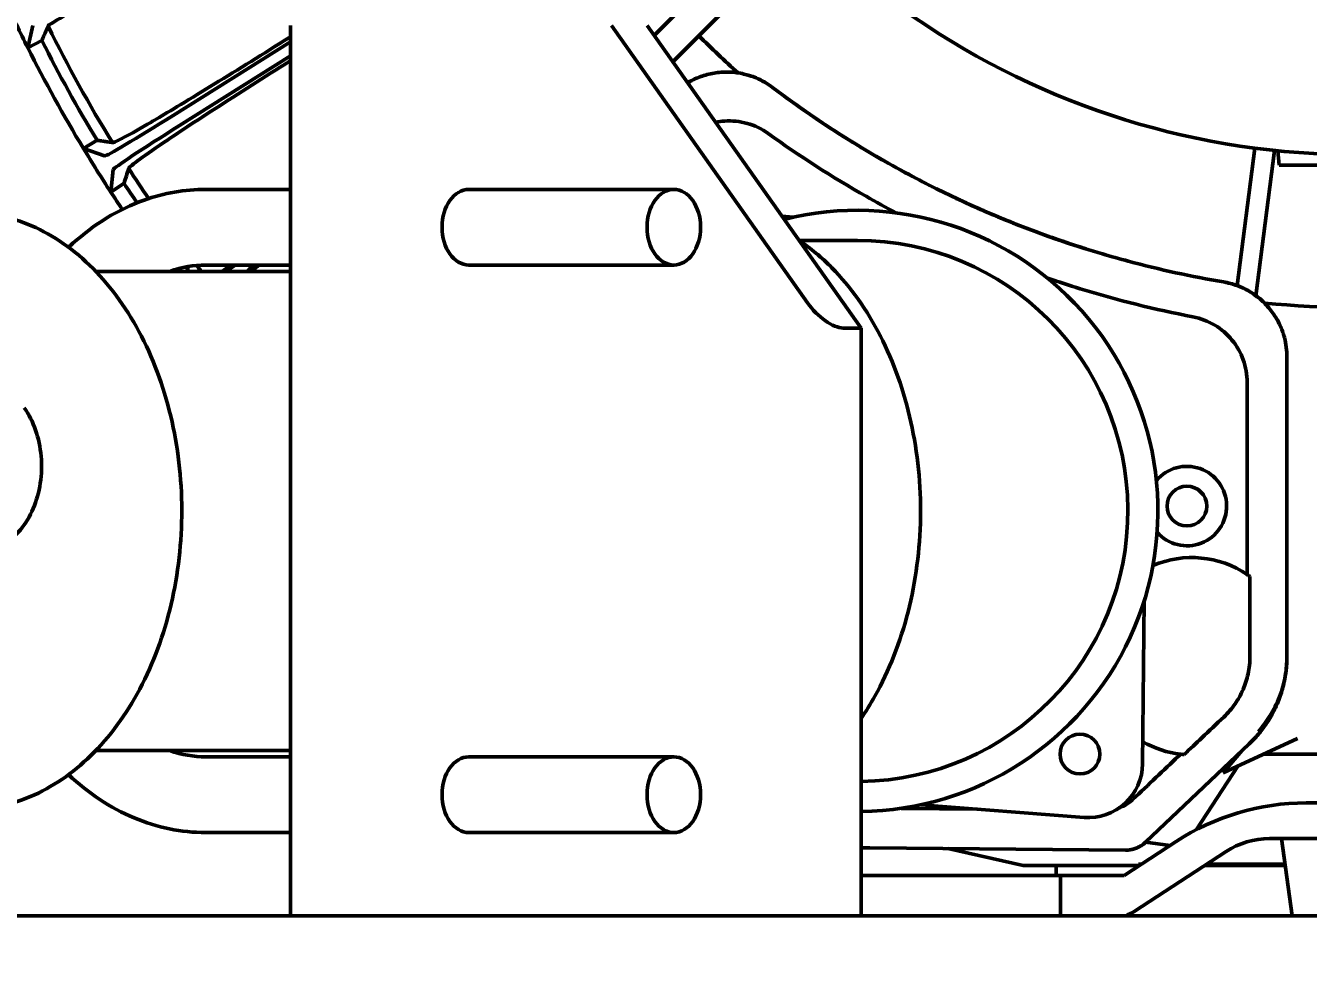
# Model space of a CAD drawing. Header units: inches. Extents: x 11 to 1621, y 11 to 1332.
# Drawn here: x 1058.74 to 1065.1, y 302.01 to 306.68 of the extents above; entities that cross this region are included whole.
import ezdxf

# ---------------------------------------------------------------- set-up
doc = ezdxf.new("R2010")
doc.units = ezdxf.units.IN
doc.header["$LTSCALE"] = 48
doc.header["$MEASUREMENT"] = 0
doc.layers.add('Dimension (ANSI)', color=7, linetype='Continuous', lineweight=25)
doc.layers.add('Visible (ANSI)', color=7, linetype='Continuous', lineweight=50)
doc.styles.add('Dimension Text', font='tahoma.ttf')
doc.dimstyles.new('ELC FT', dxfattribs={"dimscale": 48, "dimtxt": 0.12, "dimasz": 0.098425, "dimexe": 0.05, "dimexo": 0.1, "dimgap": 0.031496, "dimtad": 1, "dimdec": 5, "dimzin": 3, "dimdsep": 46, "dimlunit": 4, "dimtxsty": 'Dimension Text', "dimcen": 0.09, "dimdle": 0.5, "dimclrd": 5, "dimclre": 5, "dimclrt": 256, "dimadec": 1, "dimazin": 3, "dimtfac": 0.833333, "dimtofl": 0, "dimtmove": 0, "dimatfit": 3, "dimfxl": 0, "dimfrac": 2, "dimtolj": 1, "dimtzin": 0, "dimlwd": 25, "dimlwe": 25, "dimarcsym": 0})

# ---------------------------------------------------------------- blocks, each defined once
blk = doc.blocks.new('*D32')
at = {"layer": 'Defpoints', "color": 0, "linetype": 'Continuous', "transparency": 16777216}
for p in [(1009.1438, 460.8893), (1167.9445, 460.8893), (1018.5453, 291.4511)]:
    blk.add_point(p, dxfattribs=at)
at = {"layer": 'Dimension (ANSI)', "color": 5, "linetype": 'Continuous', "lineweight": 25, "transparency": 16777216}
for p, q in [((1163.1445, 460.8893), (1006.7438, 460.8893)), ((1009.1438, 296.1755), (1009.1438, 456.1649)), ((1013.7453, 291.4511), (1006.7438, 291.4511))]:
    blk.add_line(p, q, dxfattribs=at)
at = {"layer": 'Dimension (ANSI)', "color": 5, "linetype": 'Continuous', "transparency": 16777216}
for points in [[(1008.3564, 456.1649), (1009.9312, 456.1649), (1009.1438, 460.8893)], [(1008.3564, 296.1755), (1009.9312, 296.1755), (1009.1438, 291.4511)]]:
    blk.add_solid(points, dxfattribs=at)
at = {"layer": 'Dimension (ANSI)', "linetype": 'Continuous', "lineweight": 25, "transparency": 16777216, "insert": (1003.9957, 376.1702), "char_height": 5.76, "attachment_point": 5, "rotation": 90, "style": 'Dimension Text'}
blk.add_mtext('\\A1;14\'-1 7/16"', dxfattribs=at)
blk = doc.blocks.new('*D51')
at = {"layer": 'Defpoints', "color": 0, "linetype": 'Continuous', "transparency": 16777216}
for p in [(1146.447, 546.4511), (994.5453, 291.4511), (1018.5453, 291.4511)]:
    blk.add_point(p, dxfattribs=at)
at = {"layer": 'Dimension (ANSI)', "color": 5, "linetype": 'Continuous', "lineweight": 25, "transparency": 16777216}
for p, q in [((1141.647, 546.4511), (992.1453, 546.4511)), ((994.5453, 541.7267), (994.5453, 296.1755)), ((1013.7453, 291.4511), (992.1453, 291.4511))]:
    blk.add_line(p, q, dxfattribs=at)
at = {"layer": 'Dimension (ANSI)', "color": 5, "linetype": 'Continuous', "transparency": 16777216}
for points in [[(993.7579, 541.7267), (995.3327, 541.7267), (994.5453, 546.4511)], [(993.7579, 296.1755), (995.3327, 296.1755), (994.5453, 291.4511)]]:
    blk.add_solid(points, dxfattribs=at)
at = {"layer": 'Dimension (ANSI)', "linetype": 'Continuous', "lineweight": 25, "transparency": 16777216, "insert": (990.0336, 418.9511), "char_height": 5.76, "attachment_point": 5, "rotation": 90, "style": 'Dimension Text'}
blk.add_mtext('\\A1;21\'-3"', dxfattribs=at)

msp = doc.modelspace()

# ---------------------------------------------------------------- linework, layer by layer
at = {"layer": 'Visible (ANSI)'}
for p, q in [((1062.506883, 307.284023), (1061.85892, 306.636075)), ((1061.951154, 306.505637), (1062.615927, 307.170411)), ((1058.778003, 306.684805), (1058.753616, 306.575559)), ((1060.055836, 302.273462), (1060.055836, 306.686021)), ((1061.646826, 306.686021), (1062.619239, 305.310821)), ((1061.823603, 306.686021), (1062.884263, 305.186021)), ((1058.823597, 306.611661), (1058.753616, 306.575559)), ((1059.473645, 306.239644), (1060.055836, 306.605459)), ((1060.055836, 306.535714), (1059.505064, 306.189641)), ((1059.029325, 306.076702), (1059.097125, 306.116749)), ((1059.029325, 306.076702), (1059.1348, 306.039228)), ((1064.836672, 306.077977), (1064.74873, 305.396585)), ((1064.841514, 305.346621), (1064.934432, 306.066574)), ((1064.951054, 306.064888), (1064.956199, 305.992856)), ((1059.177476, 305.97131), (1059.165475, 305.860021)), ((1064.956199, 305.992856), (1065.704231, 305.992856)), ((1059.230973, 305.903731), (1059.165475, 305.860021)), ((1059.635991, 305.873521), (1060.055836, 305.873521)), ((1060.939719, 305.873521), (1061.956185, 305.873521)), ((1062.549223, 305.735719), (1062.492462, 305.740112)), ((1062.865951, 305.620771), (1062.576848, 305.620771)), ((1063.851979, 305.62716), (1063.851979, 305.627153)), ((1059.09079, 305.467271), (1060.055836, 305.467271)), ((1059.635991, 305.498521), (1060.055836, 305.498521)), ((1060.939719, 305.498521), (1061.956185, 305.498521)), ((1062.795733, 305.186021), (1062.884263, 305.186021)), ((1062.884263, 302.273462), (1062.884263, 305.186021)), ((1064.995569, 303.560587), (1064.995569, 305.042179)), ((1064.280065, 303.026374), (1064.288553, 303.836711)), ((1064.293758, 302.637655), (1064.808218, 303.125027)), ((1065.047313, 303.152415), (1064.678742, 302.981554)), ((1059.09079, 303.092271), (1060.055836, 303.092271)), ((1060.055836, 303.061021), (1059.635991, 303.061021)), ((1061.956185, 303.061021), (1060.939719, 303.061021)), ((1064.773545, 303.092179), (1064.678742, 302.981554)), ((1065.782971, 303.073675), (1064.877459, 303.073675)), ((1064.546784, 302.700304), (1064.751637, 303.015347)), ((1063.082435, 302.805582), (1063.46097, 302.802284)), ((1063.182679, 302.823823), (1063.990644, 302.761289)), ((1065.569995, 302.832861), (1065.090435, 302.832861)), ((1060.055836, 302.686021), (1059.635991, 302.686021)), ((1061.956185, 302.686021), (1060.939719, 302.686021)), ((1062.928596, 302.610064), (1064.195575, 302.599027)), ((1063.314896, 302.606699), (1063.688483, 302.522494)), ((1064.445754, 302.6414), (1064.188483, 302.473806)), ((1064.293758, 302.637655), (1064.416011, 302.622024)), ((1064.909203, 302.655696), (1065.751227, 302.655696)), ((1064.969353, 302.655696), (1065.021475, 302.273462)), ((1064.238187, 302.294744), (1064.69431, 302.591875)), ((1063.873522, 302.473806), (1062.884263, 302.473806)), ((1064.260479, 302.522494), (1063.688483, 302.522494)), ((1063.851979, 302.522494), (1063.851979, 302.473806)), ((1064.188483, 302.473806), (1063.873522, 302.473806)), ((1063.873522, 302.273462), (1063.873522, 302.473806)), ((1064.260479, 302.52912), (1064.273395, 302.52912)), ((1064.263208, 302.522484), (1064.260479, 302.522484)), ((1064.987518, 302.522484), (1064.587788, 302.522484)), ((1064.597975, 302.52912), (1064.986613, 302.52912)), ((1037.571979, 302.273462), (1144.134479, 302.273462))]:
    msp.add_line(p, q, dxfattribs=at)
for centre in [(1064.499629, 304.304046), (1063.969497, 303.074915)]:
    msp.add_circle(centre, 0.098425, dxfattribs=at)
for centre, radius, start, end in [((1065.330215, 309.884699), 3.838583, 72.7611425, 284.857357), ((1065.330215, 309.884699), 7.362205, 204.7184533, 206.7101181), ((1065.330215, 309.884699), 7.224409, 206.3173291, 211.5398138), ((1065.330215, 309.884699), 7.283465, 206.7038655, 211.1532773), ((1065.330215, 309.884699), 4.596457, 225, 228.3400968), ((1065.330215, 309.884699), 7.362205, 206.7101181, 211.1470247), ((1062.218208, 306.077105), 0.377844, 98.0931692, 108.7930039), ((1062.218208, 306.077105), 0.377844, 76.959095, 87.6931296), ((1062.218208, 306.077105), 0.377844, 52.9240625, 67.3424384), ((1062.218208, 306.077105), 0.377844, 118.5352502, 120.8072125), ((1065.533446, 310.464464), 5.121222, 232.9240625, 238.326021), ((1065.330215, 309.884699), 7.362205, 211.1470247, 213.1386895), ((1065.330215, 309.884699), 7.224409, 212.7459005, 214.1643397), ((1065.533446, 310.464464), 5.121222, 241.9120622, 245.2632985), ((1065.330215, 309.884699), 7.362205, 213.1386895, 213.9404239), ((1065.330215, 309.884699), 7.283465, 213.132437, 214.0472413), ((1062.865951, 304.279771), 1.49, 270.7041901, 104.0909905), ((1065.533446, 310.464464), 5.121222, 248.0750469, 251.4262832), ((1062.865951, 304.279771), 1.341, 270.7824381, 90), ((1065.330215, 309.884699), 7.27191, 217.1908548, 217.4063982), ((1065.330215, 309.884699), 7.224409, 217.4019342, 217.6950483), ((1065.533446, 310.464464), 5.121222, 255.0123244, 260.414283), ((1064.617726, 305.042179), 0.377844, 65.9959071, 80.414283), ((1064.617726, 305.042179), 0.377844, 45.6452158, 56.3792504), ((1065.330215, 309.884699), 4.596457, 264.4333157, 275.5666843), ((1064.617726, 305.042179), 0.377844, 24.5453415, 35.2451762), ((1064.617726, 305.042179), 0.377844, 0, 14.8030953), ((1064.499629, 304.304046), 0.19685, 221.4867858, 140.2158223), ((1064.524237, 303.559892), 0.488896, 55.8450448, 113.2625569), ((1064.395592, 303.560587), 0.599977, 340.7495196, 347.8522756), ((1064.395592, 303.560587), 0.599977, 326.5981522, 333.9746771), ((1064.524237, 303.559892), 0.488896, 240.1921426, 263.4346867), ((1064.395592, 303.560587), 0.599977, 313.451165, 318.9146482), ((1064.011379, 303.029188), 0.268701, 265.5742583, 359.3998244), ((1065.090435, 301.651759), 1.181102, 90, 123.0813703), ((1062.944732, 304.462428), 1.852435, 268.1293629, 269.5009209), ((1064.196803, 302.739999), 0.140977, 279.1995278, 286.8465761), ((1064.196803, 302.739999), 0.140977, 295.6654539, 303.5033656), ((1064.909203, 302.261995), 0.393701, 90, 123.0813703), ((1064.13074, 302.459684), 0.19685, 288.9136824, 303.0813703)]:
    msp.add_arc(centre, radius, start, end, dxfattribs=at)
for centre, major_axis, ratio, start_param, end_param in [((1059.467946, 306.248837), (0.333349, 0.209459), 0.02747098, 3.16328009, 4.71222235), ((1059.510873, 306.180518), (-0.333351, -0.209456), 0.02747098, 4.7125556, 6.26149787), ((1060.939719, 305.686021), (0, 0.1875), 0.70710678, 0, 3.14159265), ((1059.957019, 305.643779), (0.30781, 0.24547), 0.0124998, 3.92573743, 4.09491749), ((1059.999976, 305.589913), (-0.30781, -0.24547), 0.0124998, 5.1095147, 5.25115323), ((1062.707486, 305.310821), (-0.1153, 0.1153), 0.41421356, 1.17809725, 2.74889357), ((1060.939719, 302.873521), (0, 0.1875), 0.70710678, 0, 3.14159265)]:
    msp.add_ellipse(centre, major_axis=major_axis, ratio=ratio, start_param=start_param, end_param=end_param, dxfattribs=at)
for centre, major_axis in [((1061.956185, 305.686021), (0, -0.1875)), ((1061.956185, 302.873521), (0, 0.1875))]:
    msp.add_ellipse(centre, major_axis=major_axis, ratio=0.70710678, dxfattribs=at)
for points, knots in [([(1058.854599, 306.681812), (1058.853769, 306.684683), (1058.869116, 306.695358), (1058.930476, 306.731135), (1058.977115, 306.756551), (1059.078399, 306.809514), (1059.153901, 306.848573), (1059.401095, 306.972032), (1059.5345, 307.037546), (1059.798907, 307.165665), (1059.944162, 307.235198), (1060.244221, 307.376805), (1060.428236, 307.463246), (1060.652497, 307.566082), (1060.722783, 307.597705), (1060.806492, 307.633875), (1060.830058, 307.643718), (1060.869355, 307.659313), (1060.883688, 307.664413), (1060.892906, 307.667011)], [-17.29365989, -17.29365989, -17.29365989, -17.29365989, -13.61384146, -13.61384146, -9.87956884, -9.87956884, -7.48683973, -7.48683973, -5.3151309, -5.3151309, -3.17070036, -3.17070036, -1.71223176, -1.71223176, -0.89223943, -0.89223943, -0.46586973, -0.46586973, 0, 0, 0, 0]), ([(1060.055836, 306.6297), (1060.012049, 306.602172), (1059.97025, 306.576003), (1059.806266, 306.473719), (1059.682525, 306.397436), (1059.456417, 306.260208), (1059.386533, 306.219154), (1059.291743, 306.164158), (1059.24929, 306.140506), (1059.190993, 306.110248), (1059.174936, 306.103526), (1059.173018, 306.105676)], [-2.85243755, -2.85243755, -2.85243755, -2.85243755, -2.67853389, -2.67853389, -2.14711855, -2.14711855, -1.57767746, -1.57767746, -0.78819126, -0.78819126, 0, 0, 0, 0]), ([(1059.253925, 305.976912), (1059.252738, 305.979771), (1059.267858, 305.992891), (1059.327791, 306.037248), (1059.372003, 306.068135), (1059.466572, 306.131898), (1059.538418, 306.179927), (1059.775071, 306.333293), (1059.902336, 306.41457), (1060.037843, 306.500095), (1060.046812, 306.505751), (1060.055836, 306.511437)], [-28.33927449, -28.33927449, -28.33927449, -28.33927449, -21.54988977, -21.54988977, -14.93234014, -14.93234014, -10.80863813, -10.80863813, -7.08773412, -7.08773412, -6.82553819, -6.82553819, -6.82553819, -6.82553819]), ([(1062.037712, 306.40905), (1062.047715, 306.414497), (1062.057991, 306.419508), (1062.068505, 306.424043), (1062.077664, 306.427995), (1062.087003, 306.431586), (1062.096486, 306.434806)], [0.27548411556, 0.27548411556, 0.27548411556, 0.27548411556, 0.27804076615, 0.27804076615, 0.27804076615, 0.28026820738, 0.28026820738, 0.28026820738, 0.28026820738]), ([(1062.165014, 306.451186), (1062.176134, 306.452775), (1062.187325, 306.453869), (1062.198537, 306.454454), (1062.21016, 306.45506), (1062.221806, 306.455118), (1062.233417, 306.454643)], [0.28548649071, 0.28548649071, 0.28548649071, 0.28548649071, 0.28797528113, 0.28797528113, 0.28797528113, 0.29055548978, 0.29055548978, 0.29055548978, 0.29055548978]), ([(1062.303467, 306.445204), (1062.3126, 306.443095), (1062.321634, 306.440651), (1062.330537, 306.43788), (1062.341836, 306.434363), (1062.352926, 306.430319), (1062.363762, 306.425789)], [0.29581201492, 0.29581201492, 0.29581201492, 0.29581201492, 0.2979097961, 0.2979097961, 0.2979097961, 0.30057204792, 0.30057204792, 0.30057204792, 0.30057204792]), ([(1062.446, 306.378563), (1062.608319, 306.255909), (1062.778303, 306.142682), (1062.954888, 306.039782), (1063.131473, 305.936881), (1063.314658, 305.844306), (1063.502981, 305.762971), (1063.664728, 305.693113), (1063.830264, 305.631546), (1063.99849, 305.578688)], [0.479467954, 0.479467954, 0.479467954, 0.479467954, 0.605967919, 0.605967919, 0.605967919, 0.732467883, 0.732467883, 0.732467883, 0.841116381, 0.841116381, 0.841116381, 0.841116381]), ([(1062.424217, 306.150002), (1062.392118, 306.173134), (1062.356679, 306.189954), (1062.319909, 306.200287), (1062.283139, 306.21062), (1062.245038, 306.214465), (1062.207436, 306.211894), (1062.192554, 306.210877), (1062.177751, 306.208855), (1062.163137, 306.205847)], [1, 1, 1, 1, 1.009934515, 1.009934515, 1.009934515, 1.0198690299, 1.0198690299, 1.0198690299, 1.0238007254, 1.0238007254, 1.0238007254, 1.0238007254]), ([(1063.058791, 305.757239), (1063.008377, 305.783741), (1062.789129, 305.903528), (1062.579339, 306.038213), (1062.424217, 306.150002)], [0.9378201043, 0.9378201043, 0.9378201043, 0.9378201043, 0.9519890937, 1, 1, 1, 1]), ([(1062.844368, 306.10605), (1062.882161, 306.082733), (1062.92023, 306.059925), (1062.958565, 306.037627), (1063.012602, 306.006196), (1063.067169, 305.975781), (1063.122241, 305.946389)], [0.3454471002, 0.3454471002, 0.3454471002, 0.3454471002, 0.3558552174, 0.3558552174, 0.3558552174, 0.3705264064, 0.3705264064, 0.3705264064, 0.3705264064]), ([(1058.955973, 305.586439), (1058.963027, 305.593088), (1058.970145, 305.59964), (1059.083061, 305.70112), (1059.20266, 305.774679), (1059.429124, 305.855255), (1059.53251, 305.873521), (1059.635991, 305.873521)], [5.695369222, 5.695369222, 5.695369222, 5.695369222, 5.717074391, 5.717074391, 6.036710535, 6.036710535, 6.283185307, 6.283185307, 6.283185307, 6.283185307]), ([(1063.390476, 305.813164), (1063.428523, 305.795636), (1063.466779, 305.778576), (1063.50524, 305.761988), (1063.5437, 305.7454), (1063.582364, 305.729283), (1063.621224, 305.713641)], [0.3940092788, 0.3940092788, 0.3940092788, 0.3940092788, 0.4038661237, 0.4038661237, 0.4038661237, 0.4137229686, 0.4137229686, 0.4137229686, 0.4137229686]), ([(1058.457564, 302.799771), (1058.569243, 302.799771), (1058.680842, 302.824586), (1058.893416, 302.921156), (1058.994201, 302.993457), (1059.175595, 303.178922), (1059.255811, 303.292804), (1059.38684, 303.550317), (1059.437435, 303.69412), (1059.503726, 303.996652), (1059.519384, 304.155345), (1059.514242, 304.471613), (1059.493449, 304.629136), (1059.417344, 304.927286), (1059.362042, 305.067866), (1059.222089, 305.317728), (1059.137484, 305.427024), (1058.947449, 305.60224), (1058.842169, 305.668484), (1058.642466, 305.742813), (1058.550031, 305.759771), (1058.457564, 305.759771)], [3.14159265, 3.14159265, 3.14159265, 3.14159265, 3.45241204, 3.45241204, 3.76756954, 3.76756954, 4.08863748, 4.08863748, 4.41188704, 4.41188704, 4.73537619, 4.73537619, 5.05881892, 5.05881892, 5.38231284, 5.38231284, 5.7054281, 5.7054281, 6.0258352, 6.0258352, 6.28318531, 6.28318531, 6.28318531, 6.28318531]), ([(1062.577063, 305.620468), (1062.634443, 305.581761), (1062.689095, 305.536041), (1062.832919, 305.390093), (1062.914042, 305.275671), (1063.046732, 305.016744), (1063.09802, 304.872001), (1063.165364, 304.567416), (1063.181368, 304.407604), (1063.176556, 304.089021), (1063.155746, 303.930304), (1063.0792, 303.629751), (1063.023472, 303.487962), (1062.931281, 303.32344), (1062.908412, 303.286518), (1062.884263, 303.251211)], [0.44507599, 0.44507599, 0.44507599, 0.44507599, 0.62240967, 0.62240967, 0.9436638, 0.9436638, 1.26774604, 1.26774604, 1.59215679, 1.59215679, 1.91651138, 1.91651138, 2.24092658, 2.24092658, 2.33956429, 2.33956429, 2.33956429, 2.33956429]), ([(1063.902212, 305.609983), (1063.961385, 305.5901), (1064.020956, 305.571287), (1064.080902, 305.553556), (1064.123429, 305.540978), (1064.166145, 305.528943), (1064.209041, 305.517459)], [0.437205841, 0.437205841, 0.437205841, 0.437205841, 0.45187703, 0.45187703, 0.45187703, 0.4622851472, 0.4622851472, 0.4622851472, 0.4622851472]), ([(1059.860679, 305.467271), (1059.867475, 305.472873), (1059.874502, 305.478655), (1059.887319, 305.489185), (1059.89297, 305.493822), (1059.898704, 305.498522)], [-8.572823877, -8.572823877, -8.572823877, -8.572823877, -8.411909274, -8.411909274, -8.28850138, -8.28850138, -8.28850138, -8.28850138]), ([(1064.209041, 305.517459), (1064.364663, 305.4758), (1064.522148, 305.441514), (1064.680645, 305.414747), (1064.70384, 305.41083), (1064.726664, 305.404727), (1064.748729, 305.396574)], [0.886162933, 0.886162933, 0.886162933, 0.886162933, 0.985467812, 0.985467812, 0.985467812, 1, 1, 1, 1]), ([(1064.798719, 303.964465), (1064.798719, 304.053611), (1064.798719, 304.257256), (1064.798719, 304.576804), (1064.798719, 304.803827), (1064.798719, 304.954985), (1064.784946, 305.031435), (1064.728161, 305.13089), (1064.641325, 305.206108), (1064.568213, 305.234571), (1064.341593, 305.278142), (1064.099654, 305.338291), (1063.862061, 305.415542), (1063.808186, 305.434021)], [0.688591743, 0.688591743, 0.688591743, 0.688591743, 0.711126267, 0.739672291, 0.768218315, 0.768218315, 0.77815283, 0.788087345, 0.79802186, 0.807956375, 0.807956375, 0.855967281, 0.87013627, 0.87013627, 0.87013627, 0.87013627]), ([(1064.771433, 305.387346), (1064.782166, 305.382574), (1064.792717, 305.377284), (1064.80303, 305.371479), (1064.811156, 305.366905), (1064.819133, 305.362012), (1064.826935, 305.356817)], [0.50716019951, 0.50716019951, 0.50716019951, 0.50716019951, 0.50982245133, 0.50982245133, 0.50982245133, 0.51192023251, 0.51192023251, 0.51192023251, 0.51192023251]), ([(1064.881876, 305.312347), (1064.890191, 305.304228), (1064.89814, 305.295718), (1064.905677, 305.286848), (1064.912946, 305.278292), (1064.919831, 305.269402), (1064.926307, 305.260224)], [0.51717675765, 0.51717675765, 0.51717675765, 0.51717675765, 0.51975696631, 0.51975696631, 0.51975696631, 0.52224575672, 0.52224575672, 0.52224575672, 0.52224575672]), ([(1064.961425, 305.19914), (1064.965591, 305.190034), (1064.969388, 305.180777), (1064.972801, 305.171403), (1064.976717, 305.160644), (1064.980126, 305.14973), (1064.983029, 305.138717)], [0.52746404005, 0.52746404005, 0.52746404005, 0.52746404005, 0.52969148128, 0.52969148128, 0.52969148128, 0.53224813188, 0.53224813188, 0.53224813188, 0.53224813188]), ([(1058.73661, 304.790767), (1058.759679, 304.758142), (1058.778503, 304.720763), (1058.806654, 304.639767), (1058.815859, 304.596082), (1058.823728, 304.507033), (1058.822384, 304.461682), (1058.809233, 304.373711), (1058.797428, 304.331103), (1058.764189, 304.252872), (1058.742772, 304.217232), (1058.692159, 304.157237), (1058.66308, 304.132672), (1058.600964, 304.098421), (1058.568219, 304.088045), (1058.527887, 304.084369), (1058.520882, 304.08405), (1058.513878, 304.08405)], [0.78539816, 0.78539816, 0.78539816, 0.78539816, 1.113945, 1.113945, 1.44647016, 1.44647016, 1.77915022, 1.77915022, 2.11186483, 2.11186483, 2.44400463, 2.44400463, 2.76981536, 2.76981536, 3.07723389, 3.07723389, 3.14159265, 3.14159265, 3.14159265, 3.14159265]), ([(1064.48618, 303.072479), (1064.515683, 303.100429), (1064.581698, 303.162968), (1064.646481, 303.224339), (1064.704085, 303.27891), (1064.740639, 303.322344), (1064.780211, 303.393604), (1064.805386, 303.47161), (1064.81224, 303.529128), (1064.81224, 303.671007), (1064.81224, 303.802423), (1064.81224, 303.935374), (1064.81224, 303.954953)], [0.5977640464, 0.5977640464, 0.5977640464, 0.5977640464, 0.6082911369, 0.6215026907, 0.6215026907, 0.6296355728, 0.6377684549, 0.6459013371, 0.6540342192, 0.6540342192, 0.6825802431, 0.6875013944, 0.6875013944, 0.6875013944, 0.6875013944]), ([(1064.995569, 303.560587), (1064.995569, 303.524204), (1064.992249, 303.485522), (1064.984499, 303.445834), (1064.983752, 303.442009), (1064.982964, 303.438174), (1064.982135, 303.434332)], [0.65381009188, 0.65381009188, 0.65381009188, 0.65381009188, 0.66194297401, 0.66194297401, 0.66194297401, 0.66272687405, 0.66272687405, 0.66272687405, 0.66272687405]), ([(1064.962022, 303.362776), (1064.95775, 303.350512), (1064.953057, 303.338319), (1064.947943, 303.326268), (1064.943806, 303.316519), (1064.939394, 303.306864), (1064.934732, 303.297336)], [0.66757462766, 0.66757462766, 0.66757462766, 0.66757462766, 0.67007585613, 0.67007585613, 0.67007585613, 0.67209929895, 0.67209929895, 0.67209929895, 0.67209929895]), ([(1064.896471, 303.230295), (1064.893162, 303.225268), (1064.889789, 303.22031), (1064.886359, 303.215429), (1064.874157, 303.198066), (1064.861224, 303.181665), (1064.847814, 303.166293)], [0.67704052254, 0.67704052254, 0.67704052254, 0.67704052254, 0.67820873826, 0.67820873826, 0.67820873826, 0.68236389287, 0.68236389287, 0.68236389287, 0.68236389287]), ([(1064.165347, 302.808975), (1064.166722, 302.809482), (1064.181043, 302.814948), (1064.206843, 302.828709), (1064.224783, 302.84347), (1064.27062, 302.886894), (1064.346423, 302.958706), (1064.424411, 303.032588), (1064.464734, 303.070787), (1064.468338, 303.074202)], [0.5631033364, 0.5631033364, 0.5631033364, 0.5631033364, 0.563382268, 0.5660193717, 0.5686564754, 0.5686564754, 0.5818680292, 0.595079583, 0.5963779454, 0.5963779454, 0.5963779454, 0.5963779454]), ([(1059.635991, 302.686021), (1059.514954, 302.686021), (1059.394116, 302.711107), (1059.162992, 302.808037), (1059.053324, 302.881356), (1058.955973, 302.973103)], [3.141592654, 3.141592654, 3.141592654, 3.141592654, 3.429883058, 3.429883058, 3.729408739, 3.729408739, 3.729408739, 3.729408739]), ([(1064.237659, 302.605072), (1064.23332, 302.60377), (1064.227313, 302.602279), (1064.221, 302.601111), (1064.219341, 302.600835)], [-0.56218440084, -0.56218440084, -0.56218440084, -0.56218440084, -0.56074516436, -0.56024490818, -0.56024490818, -0.56024490818, -0.56024490818]), ([(1064.257862, 302.612931), (1064.254699, 302.611401), (1064.25151, 302.610006), (1064.248274, 302.608737), (1064.2448, 302.607374), (1064.241271, 302.606156), (1064.237659, 302.605072)], [0.74334647622, 0.74334647622, 0.74334647622, 0.74334647622, 0.74446204304, 0.74446204304, 0.74446204304, 0.74565991022, 0.74565991022, 0.74565991022, 0.74565991022]), ([(1064.27462, 302.622445), (1064.273315, 302.621589), (1064.267741, 302.618068), (1064.262176, 302.615018), (1064.257862, 302.612931)], [-0.5664825907, -0.5664825907, -0.5664825907, -0.5664825907, -0.56601937169, -0.56449783485, -0.56449783485, -0.56449783485, -0.56449783485])]:
    msp.add_open_spline(points, degree=3, knots=knots, dxfattribs=at)
for points, degree in [([(1058.823597, 306.611661), (1058.839086, 306.646842), (1058.854599, 306.681812)], 2), ([(1062.096486, 306.434806), (1062.1187, 306.442349), (1062.1417, 306.447855), (1062.165014, 306.451186)], 3), ([(1062.233417, 306.454643), (1062.257072, 306.453674), (1062.280582, 306.45049), (1062.303467, 306.445204)], 3), ([(1062.363762, 306.425789), (1062.393362, 306.413412), (1062.421072, 306.397399), (1062.446, 306.378563)], 3), ([(1062.0247, 306.401626), (1062.028983, 306.404183), (1062.033321, 306.406658), (1062.037712, 306.40905)], 3), ([(1062.446, 306.378563), (1062.574894, 306.281166), (1062.70783, 306.19029), (1062.844368, 306.10605)], 3), ([(1059.173018, 306.105676), (1059.135154, 306.111146), (1059.097125, 306.116749)], 2), ([(1059.253925, 305.976912), (1059.246228, 305.952489), (1059.238578, 305.928096), (1059.230973, 305.903731)], 3), ([(1063.122241, 305.946389), (1063.210391, 305.899345), (1063.299835, 305.854924), (1063.390476, 305.813164)], 3), ([(1063.621224, 305.713641), (1063.713804, 305.676377), (1063.807498, 305.641809), (1063.902212, 305.609983)], 3), ([(1059.45736, 305.467271), (1059.516842, 305.488296), (1059.576458, 305.498521), (1059.635991, 305.498521)], 3), ([(1059.758598, 305.498521), (1059.743266, 305.486813), (1059.729521, 305.476391), (1059.71739, 305.467271)], 3), ([(1064.209041, 305.517459), (1064.364017, 305.475967), (1064.521347, 305.44165), (1064.680645, 305.414747)], 3), ([(1064.680645, 305.414747), (1064.711453, 305.409544), (1064.742117, 305.40038), (1064.771433, 305.387346)], 3), ([(1064.81671, 305.363391), (1064.823016, 305.359482), (1064.829206, 305.355387), (1064.835271, 305.351113)], 3), ([(1064.826935, 305.356817), (1064.846486, 305.3438), (1064.864937, 305.328886), (1064.881876, 305.312347)], 3), ([(1064.926307, 305.260224), (1064.939885, 305.240981), (1064.951665, 305.220474), (1064.961425, 305.19914)], 3), ([(1064.958572, 305.205242), (1064.960703, 305.200793), (1064.962746, 305.196303), (1064.9647, 305.191774)], 3), ([(1064.983029, 305.138717), (1064.991405, 305.106936), (1064.995569, 305.074324), (1064.995569, 305.042179)], 3), ([(1064.81224, 303.954953), (1064.807733, 303.958239), (1064.803226, 303.961407), (1064.798719, 303.964465)], 3), ([(1064.995569, 303.560587), (1064.995569, 303.544259), (1064.994265, 303.511956), (1064.987968, 303.461969), (1064.976485, 303.410476), (1064.959404, 303.358881), (1064.937302, 303.309539), (1064.911665, 303.264285), (1064.883851, 303.223442), (1064.864313, 303.198543), (1064.854095, 303.186173)], 3), ([(1064.982135, 303.434332), (1064.977007, 303.410574), (1064.970304, 303.386544), (1064.962022, 303.362776)], 3), ([(1064.934732, 303.297336), (1064.923347, 303.274069), (1064.91047, 303.251559), (1064.896471, 303.230295)], 3), ([(1064.847814, 303.166293), (1064.834977, 303.151576), (1064.821703, 303.137802), (1064.808218, 303.125027)], 3), ([(1059.635991, 303.061021), (1059.576458, 303.061021), (1059.516842, 303.071246), (1059.45736, 303.092271)], 3), ([(1064.468338, 303.074202), (1064.474182, 303.073529), (1064.480126, 303.072952), (1064.48618, 303.072479)], 3), ([(1062.928596, 302.610064), (1062.913824, 302.610192), (1062.899045, 302.610499), (1062.884263, 302.610982)], 3), ([(1064.219341, 302.600835), (1064.212255, 302.599658), (1064.204607, 302.598949), (1064.195575, 302.599027)], 3), ([(1064.293758, 302.637655), (1064.28698, 302.631234), (1064.280747, 302.626462), (1064.27462, 302.622445)], 3), ([(1064.274136, 302.529603), (1064.269298, 302.529345), (1064.264792, 302.529196), (1064.260479, 302.529131)], 3)]:
    msp.add_open_spline(points, degree=degree, dxfattribs=at)

# ---------------------------------------------------------------- dimensions: what is measured, and where the dimension line sits
at = {"layer": 'Dimension (ANSI)', "color": 5, "linetype": 'Continuous', "lineweight": 25, "true_color": 0x0000ff}
for base, p1, p2, picture, middle in [((994.545281, 291.451101), (1146.446979, 546.451101), (1018.545281, 291.451101), '*D51', (994.545281, 418.951101)), ((1009.143755, 460.889261), (1018.545281, 291.451101), (1167.944479, 460.889261), '*D32', (1009.143755, 376.170181))]:
    dim = msp.add_linear_dim(base=base, p1=p1, p2=p2, angle=270, dimstyle='ELC FT', override={"dimgap": 0.031496, "dimdec": 5, "dimlfac": 1, "dimtol": 0, "dimlim": 0, "dimtp": 0, "dimtm": 0, "dimtdec": 2, "dimatfit": 1}, dxfattribs=at)
    dim.commit()
    dim.dimension.update_dxf_attribs({"geometry": picture, "text_midpoint": middle, "dimtype": 160})

doc.saveas('drawing.dxf')
